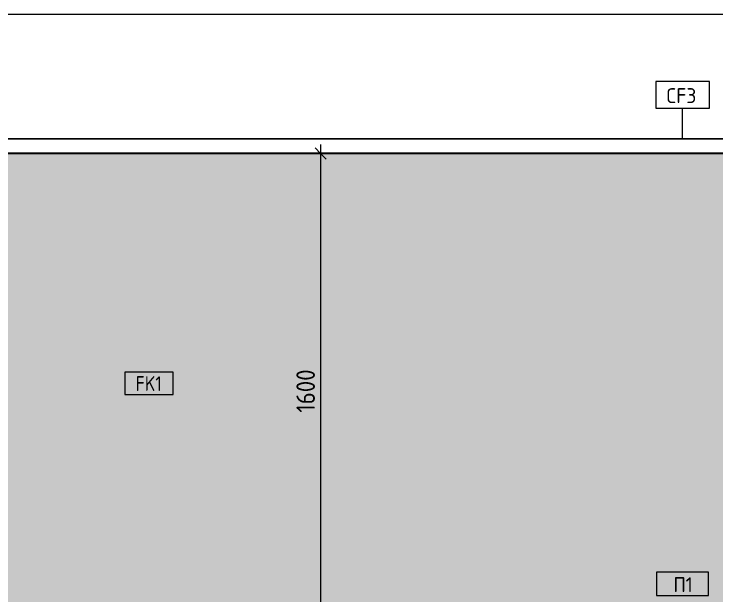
# Model space of a CAD drawing. Header units: millimetres. Extents: x 62702 to 101096, y -2454 to 12271.
# Drawn here: x 82873 to 85244, y 10309 to 12270 of the extents above; entities that cross this region are included whole.
import ezdxf

# ---------------------------------------------------------------- set-up
doc = ezdxf.new("R2010")
doc.units = ezdxf.units.MM
for name, color, linetype, lineweight in [('A-ANNO-DIMS', 7, 'Continuous', 9), ('A-ANNO-DIMS-25', 7, 'Continuous', 9), ('A-CLNG-IDEN', 7, 'Continuous', 9), ('A-FLOR', 7, 'Continuous', 9), ('A-FLOR-HRAL-IDEN', 7, 'Continuous', 9), ('A-WALL-IDEN', 7, 'Continuous', 9), ('A-WALL-PATT', 7, 'Continuous', 9)]:
    doc.layers.add(name, color=color, linetype=linetype, lineweight=lineweight)
doc.layers.add('A-CLNG-FNSH-1', color=7, linetype='Continuous', lineweight=30, true_color=0x3c3c3c)
doc.styles.add('GOST Common_5', font='GOST_Common.ttf', dxfattribs={"height": 50})
doc.styles.add('GOST Common_6', font='GOST_Common.ttf', dxfattribs={"width": 0.9, "height": 50})
doc.styles.add('ISOCPEUR_2', font='isocpeur.ttf', dxfattribs={"width": 0.9, "height": 62.5})
doc.dimstyles.new('ISO-2_5_0_9К_БОЛЬШОЙ_1', dxfattribs={"dimscale": 304.8, "dimtxt": 62.248823, "dimasz": 0.123031, "dimexe": 0.098425, "dimexo": 0.246063, "dimgap": 0, "dimtad": 1, "dimdec": 0, "dimrnd": 10, "dimzin": 0, "dimdsep": 46, "dimtxsty": 'ISOCPEUR_2', "dimblk1": 'OBLIQUE', "dimblk2": 'OBLIQUE', "dimsah": 1, "dimcen": 0.09, "dimdle": 0.098425, "dimazin": 0, "dimtfac": 1, "dimtdec": 4, "dimtix": 1, "dimtmove": 0, "dimatfit": 3, "dimfxl": 1, "dimtvp": 1, "dimtolj": 1, "dimtzin": 0, "dimarcsym": 2})

# ---------------------------------------------------------------- blocks, each defined once
blk = doc.blocks.new('М_потолков - Марка_ Имя типа-25382930-Развертка 3_10-2')
at = {"layer": 'A-CLNG-IDEN'}
for p, q in [((-3809.4, 12042.3), (-3990.6, 12042.3)), ((-3990.6, 12042.3), (-3990.6, 11952.8)), ((-3809.4, 11952.8), (-3809.4, 12042.3)), ((-3990.6, 11952.8), (-3809.4, 11952.8))]:
    blk.add_line(p, q, dxfattribs=at)
blk = doc.blocks.new('М_стена_0001 - Типоразмер_без рамки-25382661-Развертка 3_10-2')
at = {"layer": 'A-WALL-IDEN'}
for p, q in [((-1859.1, 11063.1), (-2022.3, 11063.1)), ((-2022.3, 11063.1), (-2022.3, 10988.1)), ((-1859.1, 10988.1), (-1859.1, 11063.1)), ((-2022.3, 10988.1), (-1859.1, 10988.1))]:
    blk.add_line(p, q, dxfattribs=at)
blk = doc.blocks.new('DIMBLOCK22-Развертка 3_10-2')
at = {"layer": 'A-ANNO-DIMS-25'}
for p, q in [((83907.4, 11830), (83907.4, 10170)), ((83858.9, 11800), (83937.4, 11800)), ((83907.4, 11800), (83858.9, 11800)), ((83858.9, 10200), (83937.4, 10200)), ((83907.4, 10200), (83858.9, 10200))]:
    blk.add_line(p, q, dxfattribs=at)
at = {"layer": 'A-ANNO-DIMS-25', "lineweight": 20}
for p, q in [((83907.4, 11800), (83888.6, 11818.8)), ((83907.4, 11800), (83926.1, 11781.2)), ((83907.4, 10200), (83888.6, 10218.8)), ((83907.4, 10200), (83926.1, 10181.2))]:
    blk.add_line(p, q, dxfattribs=at)
at = {"layer": 'A-ANNO-DIMS-25', "color": 0, "insert": (83825.7, 10926.4), "char_height": 62.5, "width": 176.691, "attachment_point": 1, "rotation": 90, "line_spacing_factor": 1.149209, "style": 'ISOCPEUR_2'}
blk.add_mtext('1600', dxfattribs=at)
blk = doc.blocks.new('_Oblique')
at = {"color": 0, "linetype": 'ByBlock', "lineweight": -2}
blk.add_line((-0.5, -0.5), (0.5, 0.5), dxfattribs=at)
blk = doc.blocks.new('М_ограждение - Типоразмер-25387795-Развертка 3_10-2')
at = {"layer": 'A-FLOR-HRAL-IDEN'}
for p, q in [((-3812.5, 10389.4), (-3987.5, 10389.4)), ((-3987.5, 10389.4), (-3987.5, 10310.5)), ((-3812.5, 10310.5), (-3812.5, 10389.4)), ((-3987.5, 10310.5), (-3812.5, 10310.5))]:
    blk.add_line(p, q, dxfattribs=at)

msp = doc.modelspace()

# ---------------------------------------------------------------- hatches: boundary and pattern name
at = {"layer": 'A-WALL-PATT'}
msp.add_hatch(color=256, dxfattribs=at).paths.add_polyline_path([(81380.8, 10200), (81380.8, 10206), (85288.3, 10206), (85288.3, 11800), (81369.3, 11800), (81369.3, 10200), (81379.3, 10200)])

# ---------------------------------------------------------------- linework, layer by layer
at = {"layer": 'A-CLNG-FNSH-1'}
for p, q in [((88887.3, 11850), (81369.3, 11850)), ((88887.3, 11801), (81369.3, 11801)), ((81369.3, 11800), (88887.3, 11800))]:
    msp.add_line(p, q, dxfattribs=at)
at = {"layer": 'A-CLNG-IDEN'}
msp.add_line((85128.3, 11850), (85128.3, 11952.8), dxfattribs=at)
at = {"layer": 'A-FLOR'}
msp.add_line((81348.2, 12270), (88908.6, 12270), dxfattribs=at)

# ---------------------------------------------------------------- block references
at = {"layer": 'A-CLNG-IDEN'}
msp.add_blockref('М_потолков - Марка_ Имя типа-25382930-Развертка 3_10-2', (89028.3, 0), dxfattribs=at)
at = {"layer": 'A-FLOR-HRAL-IDEN'}
msp.add_blockref('М_ограждение - Типоразмер-25387795-Развертка 3_10-2', (89028.3, 0), dxfattribs=at)
at = {"layer": 'A-WALL-IDEN'}
msp.add_blockref('М_стена_0001 - Типоразмер_без рамки-25382661-Развертка 3_10-2', (85269.3, 0), dxfattribs=at)

# ---------------------------------------------------------------- texts
at = {"layer": 'A-CLNG-IDEN', "insert": (85072.6, 12020.1), "char_height": 50, "width": 130.274, "attachment_point": 1, "style": 'GOST Common_5'}
msp.add_mtext('CF3', dxfattribs=at)
at = {"layer": 'A-FLOR-HRAL-IDEN', "char_height": 50, "attachment_point": 1, "style": 'GOST Common_5'}
for s, insert, width in [('\\fGOST Common|b0|i0|c204|p34|;П', (85097.1, 10371.9), 50.105), ('\\fGOST Common|b0|i0|c204|p34|;1', (85138.4, 10371.9), 30.063)]:
    msp.add_mtext(s, dxfattribs=dict(at, insert=insert, width=width))
at = {"layer": 'A-WALL-IDEN', "insert": (83283.7, 11049.5), "char_height": 50, "width": 111.835, "attachment_point": 1, "style": 'GOST Common_6'}
msp.add_mtext('FK1', dxfattribs=at)

# ---------------------------------------------------------------- dimensions: what is measured, and where the dimension line sits
at = {"layer": 'A-ANNO-DIMS'}
dim = msp.add_linear_dim(base=(83907.4, 10200), p1=(83933.9, 11800), p2=(83933.9, 10200), angle=90, dimstyle='ISO-2_5_0_9К_БОЛЬШОЙ_1', override={"dimpost": '<>', "dimfxl": 1600}, dxfattribs=at)
dim.commit()
dim.dimension.update_dxf_attribs({"geometry": 'DIMBLOCK22-Развертка 3_10-2', "text_midpoint": (83876.1, 11000)})

doc.saveas('drawing.dxf')
